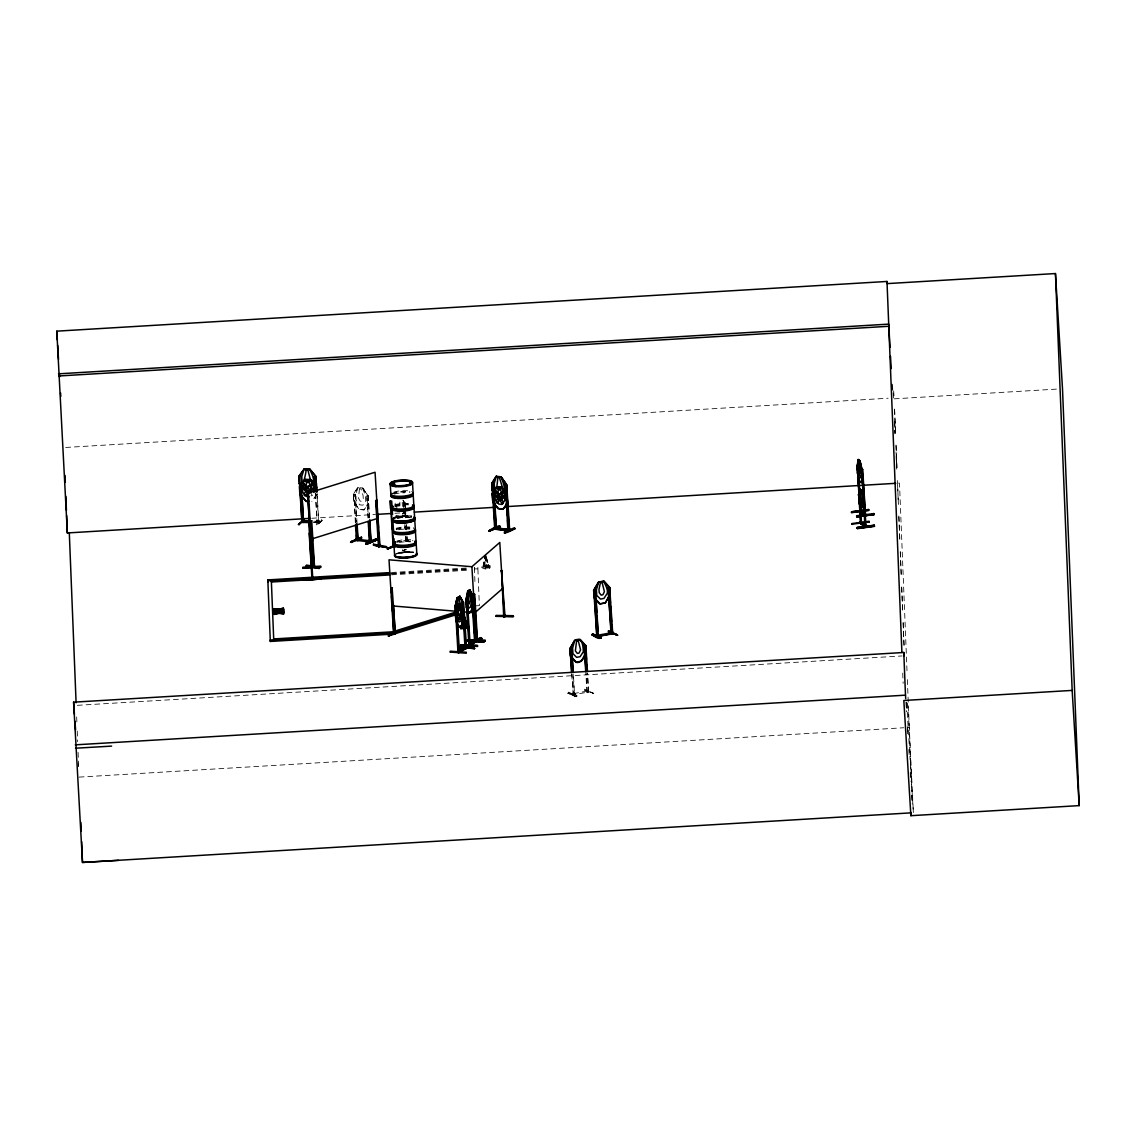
<?xml version="1.0" encoding="UTF-8"?>
<svg xmlns="http://www.w3.org/2000/svg" width="1136" height="1136" viewBox="0 0 1136 1136"><rect width="100%" height="100%" fill="white"/><g stroke="black" fill="none" stroke-linecap="round" stroke-linejoin="round"><path stroke-width="0.75" stroke-dasharray="5 3.75" d="M486.364 557.577L489.19 566.892L484.05 567.673L482.928 566.992L484.944 566.268L485.214 555.93M484.05 567.673L485.072 556.157M483.609 566.58L485.001 555.987M483.098 567.389L484.916 556.115M482.928 566.992L484.618 557.606M359.459 488.835L358.465 498.093L360.197 501.118L361.802 501.303L363.264 498.661L363.066 495.438L361.049 489.02L359.558 488.778M357.812 487.699L355.852 494.6L356.179 500.081L359.672 504.81L362.881 505.179L365.778 501.203L365.451 495.722L362.625 488.267L357.812 487.699L353.452 494.33M576.903 695.644L568.653 692.25L576.903 695.644L576.08 696.766L567.929 693.23L576.733 696.524M576.08 696.766L568 693.13M353.395 494.188L353.892 501.501L359.132 509.24L364.045 509.766L368.575 503.22L364.031 510.007L359.061 509.425L353.736 501.558L353.282 494.245L357.84 487.458L362.796 488.04L368.135 495.907M405.183 509.78L400.823 516.397L395.896 515.886M405.353 509.865L400.909 516.596L396.01 515.843M317.1 494.316L311.832 501.53M572.828 693.059L572.743 694.792L588.902 691.994M572.743 694.792L574.347 694.494L573.098 674.017M574.404 692.79C570.13 693.741 576.918 691.767 574.546 694.692L573.368 674.131M588.803 690.319L587.411 690.574C586.219 695.544 588.278 686.414 588.902 691.966M586.858 692.179L585.878 673.378M588.618 690.347L588.249 691.895L586.9 692.136M316.845 494.302L311.733 501.331M318.918 520.828C313.664 521.41 321.19 519.649 318.719 522.461M316.319 523.909L321.46 519.351L322.439 520.331L317.327 524.889L316.447 523.994M316.376 524.875L322.425 520.288M322.34 520.203L317.327 524.889M362.796 488.04L368.021 495.949L369.299 518.144M362.739 488.21L367.865 496.006L368.419 503.134M353.282 494.245L355.284 494.288L357.059 523.298M355.284 494.288L356.605 521.751M369.654 517.988L368.305 495.807L366.985 495.651L368.334 517.831M405.24 511.129L405.069 502.439L405.382 507.565M402.968 550.648L405.765 549.299M402.854 550.506L402.712 549.781L402.769 550.733L405.879 549.426M406.489 549.583L402.769 550.733M393.709 517.76L400.511 516.042L411.346 516.113A11.175 2.783 -3.5 0 0 393.794 517.76M393.738 518.272L395.555 517.576M489.843 565.842C470.361 564.336 491.547 573.978 490.127 565.756M315.524 493.464L317.242 522.688L317.171 520.984M588.618 692.051L587.582 673.222M395.555 517.618C397.075 515.559 416.245 516.738 409.045 516.369M568.724 692.151L567.929 693.272M584.685 690.163L593.716 693.5L584.685 690.163L584.671 689.197L593.631 693.386M587.071 691.1L574.717 693.386M592.779 692.69L592.836 693.656M366.601 495.779L367.979 517.988M571.664 674.287L573.439 694.891L573.013 693.244M587.511 692.25L586.162 673.492M573.268 694.891L571.948 674.401M400.539 516.596L403.436 516.326M405.637 552.451L395.924 553.999A11.175 2.783 -3.5 0 1 413.532 552.38L402.726 552.295M484.944 566.268L489.19 566.892M65.689 447.456L888.125 398.225M894.174 398.835L1057.247 389.066M311.747 518.272L375.462 514.452M394.916 513.287L405.538 512.663M391.395 572.516L467.294 567.972M474.919 581.476L474.365 567.546L477.83 567.347L477.915 568.781L474.45 568.994M391.423 573.382L469.097 568.724M489.914 567.886L482.303 568.355M391.48 573.95L469.154 569.306M391.522 574.816L469.182 570.173M475.899 605.843L479.364 605.63L477.83 567.347M77.333 705.328L902.041 655.955M588.618 691.852L587.312 673.108M79.08 777.109L903.773 727.75M907.323 727.537L909.269 727.423L913.372 812.723L910.248 761.745M318.35 521.012L318.847 522.674L317.072 493.493M313.721 521.225L317.043 521.282L313.55 521.381M313.792 522.418L318.691 522.475M313.621 522.574L318.662 522.659L316.788 491.945M403.252 502.41L405.069 502.439M403.294 501.856L404.061 507.409M310.966 495.836L312.414 495.637L310.582 492.683M321.715 520.189L321.545 519.436M574.688 692.903L574.134 694.508M568.582 693.031L576.96 696.595M404.629 502.637L402.882 500.067L404.899 502.552L405.169 506.94M396.975 507.749L395.243 504.739L395.044 501.53M485.867 555.973L489.034 566.495M485.782 556.1L488.508 567.304M486.109 557.634L488.082 566.211M485.569 556.143L487.174 567.617M485.484 555.916L486.577 566.14M907.465 702.985L909.269 727.423M78.043 763.151L78.299 766.644M893.677 390.841L894.117 397.87M893.152 392.9L893.436 397.912M894.643 421.2L895.395 433.512M906.698 703.752L910.149 759.984M905.932 702.176L906.457 710.951M907.423 726.756L907.863 733.771M908.828 749.575L909.254 756.59M910.22 772.395L910.76 781.17M911.612 795.2L912.151 803.99M474.365 567.546L474.479 569.846M405.481 509.269L406.006 517.803M406.418 524.633L406.745 529.759M407.157 536.575L407.469 541.702M405.339 512.833L405.651 517.959M406.077 524.775L406.39 529.901M406.802 536.732L407.114 541.844M404.16 509.113L404.686 517.647M405.211 526.181L405.41 529.603M405.836 536.419L406.248 543.249M403.706 507.565L403.181 502.439M403.805 509.269L404.331 517.803M404.743 524.619L405.069 529.745M405.481 536.575L405.793 541.687M402.215 502.353L402.456 506.471M399.829 502.084L400.028 505.293M355.738 523.156L353.963 494.132L355.383 523.298M315.339 493.62L317.114 522.645M894.6 430.317L894.799 433.838M896.063 456.757L896.744 469.111M894.6 422.28L895.111 432.731M896.02 451.872L896.858 469.282M906.997 670.765L899.485 483.098L897.525 483.212L898.377 504.455M907.352 679.612L911.569 784.891M911.64 786.637L912.336 804.047M894.586 409.074L895.537 432.958M896.02 445.042L896.943 468.103M897.44 480.514L898.363 503.575M898.86 515.985L899.783 539.032M900.28 551.457L901.203 574.504M901.7 586.914L902.623 609.975M903.134 622.386L904.057 645.447M906.329 702.19L906.684 711.051M907.394 728.787L907.607 734.112M894.586 409.812L895.551 433.711M896.034 445.653L896.915 467.847M898.874 516.852L899.797 539.87M900.294 552.252L901.217 575.27M901.714 587.667L902.637 610.685M903.134 623.082L904.057 646.1M906.329 702.744L906.684 711.605M902.722 673.08L903.134 683.361M76.666 716.93L76.879 722.24M77.234 731.087L77.66 741.709M78.086 752.33L78.654 766.488M485.313 556.171L485.541 567.759M394.959 506.855A11.133 2.769 -3.5 0 1 405.651 505.492M394.788 506.088A11.303 2.812 -3.5 0 1 410.735 505.137M393.823 518.186A11.175 2.783 -3.5 0 1 411.346 516.553M393.837 517.491A11.104 2.755 -3.5 0 1 411.26 515.872M393.837 518.3A11.175 2.783 -3.5 0 1 411.346 516.667M392.232 494.061A11.303 2.812 -3.5 0 1 409.968 492.428M394.831 504.725A11.133 2.769 -3.5 0 1 410.536 503.788M394.178 494.146A11.133 2.769 -3.5 0 1 404.87 492.783M394.746 505.435A11.303 2.812 -3.5 0 1 410.707 504.483M392.19 493.407A11.303 2.812 -3.5 0 1 409.926 491.774M394.05 492.016A11.133 2.769 -3.5 0 1 411.544 491.533M399.446 542.511A11.147 2.769 -3.5 0 1 410.579 541.844M397.004 542.341A11.303 2.812 -3.5 0 1 410.607 541.077M397.841 553.757A11.104 2.755 -3.5 0 1 413.518 552.82M396.052 553.729A11.104 2.755 -3.5 0 1 413.476 552.11A11.104 2.755 -3.5 0 0 396.052 553.686M411.374 517.76A11.104 2.755 -3.5 0 0 395.697 518.698A11.104 2.755 -3.5 0 1 409.059 517.42M393.865 518.712A11.175 2.783 -3.5 0 1 411.374 517.093M396.223 529.617A11.303 2.812 -3.5 0 1 409.826 528.354M397.046 540.963A11.133 2.769 -3.5 0 1 412.751 540.026M398.679 529.802A11.133 2.769 -3.5 0 1 409.784 529.135M395.186 542.369A11.303 2.812 -3.5 0 1 412.922 540.722M396.18 528.964A11.303 2.812 -3.5 0 1 413.958 528.481M396.251 528.254A11.147 2.769 -3.5 0 1 413.774 527.771"/><path stroke-width="1.5" d="M858.759 461.102L858.802 470.134L860.066 473.826L858.944 461.074M860.321 490.596L860.364 499.613L861.628 503.305L860.506 490.567M469.111 591.274L468.075 598.516L469.154 604.054L470.375 600.248L469.296 591.288M467.862 640.974L468.089 639.809L485.171 640.108L485.242 641.059L467.862 641.016L485.242 641.059M485.186 640.945L468.06 640.704M857.765 466.257L858.347 459.711M859.327 495.736L859.895 489.19M851.56 511.811L860.151 510.632L851.56 511.811L851.645 512.719L860.151 511.328M851.83 524.221L869.168 522.006M868.699 510.277L863.346 510.93M863.545 510.973L868.756 510.476L868.699 509.51L863.559 510.178M459.086 597.848L458.22 598.331L457.723 605.062L458.972 610.614L460.506 606.823L459.256 597.863M459.54 605.161L458.674 605.644L458.163 612.375L459.427 617.927L460.96 614.136L459.356 605.147M472.974 602.747L471.241 611.395L469.111 613.099L466.356 607.291L465.902 599.978L467.776 591.174L467.379 604.735L469.026 608.101L470.418 607.107L471.568 601.768L469.921 589.854M460.534 646.029L477.489 646.242L460.534 646.072L460.833 644.85L477.489 645.504L477.546 646.455L460.79 645.759M460.818 644.865L477.447 645.546M465.661 623.011L464.084 616.152L467.563 627.129L462.423 627.896L463.147 619.674M458.873 626.731C454.017 618.637 454.159 606.965 457.226 597.721L460.094 596.23L457.283 597.877L456.445 605.786L459.498 652.305L459.384 650.516L458.504 650.559M456.885 613.099L457.737 605.19L460.336 603.741L463.36 609.464M450.254 652.021L450.282 651.184L466.271 652.234L466.328 653.2L450.225 652.078M462.423 627.896L461.472 627.626L462.778 619.56M458.532 617.87L457.978 621.392L458.731 620.81M461.472 627.626L461.869 624.09M469.537 643.942C469.026 649.593 469.779 639.426 474.55 640.903L470.148 644.439C467.578 642.578 472.519 646.001 468.969 646.029L466.087 599.993L467.776 591.174L469.949 589.641L467.592 591.174M858.106 471.738L860.591 477.83C863.289 473.414 858.39 447.84 857.595 465.959L859.37 494.969M857.126 465.59L858.305 459.498M858.489 495.097L859.682 489.005L861.571 490.326C867.322 504.597 860.889 527.189 858.617 494.955M859.867 488.977L858.433 494.984M861.358 482.772C862.82 466.143 863.303 487.756 859.668 481.252C865.178 487.202 861.258 462.991 859.824 461.031L858.163 459.725M864.098 506.159L862.92 512.251M576.563 641.116L575.37 650.9L577.315 653.399L579.048 653.086L580.567 649.934L578.295 640.803L576.648 641.158M600.39 582.839L598.999 589.399L599.197 592.609L601.143 595.122L602.875 594.795L604.395 591.657L602.123 582.512L600.475 582.882M305.967 566.225L306.606 565.061L319.429 567.418L319.486 568.369L306.024 566.097M318.79 568.596L319.429 567.418M306.124 470.19C305.385 477.702 302.006 484.703 302.772 492.3L306.805 496.716L309.29 496.759M459.555 652.22L457.993 652.618L455.323 606.525L457.467 597.891C463.616 593.077 462.125 610.486 460.478 613.681L458.745 614.647L456.771 611.267M463.36 612.318L463.9 616.663L461.699 625.439L459.015 626.958L455.834 621.009L456.047 610.87M458.774 619.432L461.202 617.97L462.991 610.77M463.176 610.785L461.259 618.14L458.575 619.645L455.479 613.823L457.68 605.034L460.364 603.528L463.445 609.35M463.261 610.827L461.202 617.97M463.715 616.649L461.699 625.439M574.745 640.505L572.601 648.159L572.927 653.64L576.634 657.346L580.098 656.707L583.336 651.709C583.166 646.739 582.314 635.72 574.745 640.505L569.789 648.613L570.244 655.926L576.066 662.288C584.202 665.071 591.7 640.463 581.362 661.251L576.151 662.089L571.536 657.077M496.318 476.453L494.245 483.411L494.572 488.892L498.065 493.606L501.274 493.975L504.185 489.999C505.449 482.615 494.827 467.563 506.542 484.703L506.869 492.058L502.424 498.803L497.469 498.221L492.115 490.354L491.789 482.999M507.068 495.182L507.508 502.495L502.95 509.283L497.994 508.701L492.655 500.834L492.2 493.521L496.645 486.79L501.729 487.316L507.068 495.182L501.544 487.543C493.819 483.425 494.998 494.827 495.211 499.315L498.704 504.043L501.913 504.412L504.824 500.436L504.483 494.955L501.473 484.248L499.457 477.816L497.852 477.631L496.872 486.904L498.605 489.914L500.209 490.099L501.672 487.458L506.954 495.225M494.714 529.206L491.945 483.084L493.663 483.098M471.681 595.378L474.621 642.11C476.296 642.479 476.268 638.517 474.479 640.321M592.523 634.598L600.674 638.105L599.978 638.347C596.585 639.256 590.337 632.766 592.651 634.825L591.757 634.981L600.788 638.318L600.731 637.353L592.552 633.874M600.632 637.466L592.481 633.959M361.433 537.91C359.885 540.85 349.661 540.409 351.351 542.397L350.541 542.298L361.489 537.2L361.546 538.152L351.351 542.397M387.305 548.901L393.936 546.615M387.972 548.858L393.823 546.359M489.63 530.952L499.797 526.706L488.934 531.108L499.911 526.962C500.933 522.049 474.663 538.989 499.854 525.996M499.102 526.863L499.911 526.962M389.052 635.833L388.327 635.933L395.413 633.845L394.774 632.34M397.699 630.721L397.742 631.36M316.518 483.837L311.193 491.093L305.414 490.993L299.308 483.538L298.811 476.282L304.121 469.012L301.793 476.396L302.133 481.877L306.166 486.279L309.901 486.35L313.337 482.062C315.268 474.862 302.062 459.981 315.822 476.637L316.788 491.945M503.603 615.3L504.938 614.846L505.037 616.607L503.802 617.018L503.717 615.229M303.44 519.961C306.55 520.118 297.263 523.767 299.279 524.576L298.328 524.562L304.334 519.053L299.279 524.576M495.324 527.317L494.543 527.502L495.821 527.644C495.637 532.287 498.235 525.982 494.913 527.331M507.948 530.711C505.449 528.283 511.555 528.169 509.482 530.626M509.567 529.021L507.65 529.035M509.695 530.668L506.699 484.603L501.019 477.063M358.152 538.705C353.878 537.342 358.394 543.661 358.081 538.649M356.42 538.72L358.252 540.395L357.158 525.017M371.018 541.844L371.003 540.182M394.874 547.012C392.005 548.063 392.9 543.42 394.561 545.493M391.835 484.305L394.774 484.305L391.991 483.837M393.34 484.674L394.206 484.078L391.437 484.319L393.766 483.609M394.646 484.135L393.056 484.632M410.621 482.843L411.502 483.439L410.011 483.056M409.713 483.354L410.891 483.112M411.189 483.141L410.11 483.24M411.601 483.368L410.664 483.482M609.862 594.653L605.275 603.003L599.822 603.969L594.071 597.65L593.617 590.337L598.473 582.044L603.94 581.092L609.677 587.411L612.73 633.718L612.631 632.014L610.756 632.184M571.55 672.569L570.087 648.684L574.646 640.335L580.113 639.369L585.849 645.688L587.482 671.518M605.275 603.003L610.046 594.682M306.067 470.233L307.941 470.261L310.426 479.747C324.285 501.118 310.653 471.199 308.694 482.559L306.819 482.516L304.746 479.747M470.19 645.702L467.336 599.609L466.172 599.993M475.246 640.392L474.564 640.321M469.736 589.854L473.016 595.591L475.984 641.684L469.566 646.1L466.754 599.581M491.845 483.127L496.233 476.254L492.342 482.942M496.844 486.932L492.371 493.606L496.645 486.79M864.865 513.941C863.53 511.768 867.719 516.213 864.993 515.091M859.498 491.249L858.205 477.234L860.392 523.455C863.459 525.059 859.682 519.862 860.832 522.12M865.916 525.514L860.861 522.603L864.794 525.698L866.03 525.514L865.362 525.144M864.922 526.934L862.707 480.784L865.433 527.345L864.823 525.258M866.001 525.471C867.648 530.299 859.696 524.079 861.145 521.665M304.221 469.211L299.279 476.14M304.704 479.506L310.44 479.648L304.704 479.506L299.393 486.762L299.833 494.075L306.067 501.288L308.935 501.288M304.803 479.69L299.634 486.776M596.741 636.487L598.104 636.217M598.345 636.188L595.633 590.251L593.929 590.393M599.879 635.904L612.29 633.604L612.545 632.07L611.239 632.298L610.856 633.86M462.167 601.91L465.093 648.699C467.89 648.599 463.729 646.455 465.874 646.526M311.449 565.984L312.244 565.969L311.463 566.211M309.177 533.238L312.017 579.545L311.832 577.642M311.718 577.67L312.712 577.613L312.627 579.275M459.313 650.616L457.95 650.871L458.135 652.561M459.413 652.291L458.859 652.206M299.251 483.595L305.541 490.752L311.094 490.894L316.262 483.808M315.822 476.637L316.958 491.789M316.064 476.524L309.915 469.111L304.065 469.069M299.89 494.018L306.124 501.232M303.539 520.728L301.636 520.7L301.764 522.404M303.397 522.418L303.724 520.572L301.977 520.728M466.413 607.178L468.941 613.085C474.763 609.989 472.235 600.39 472.207 594.611L474.678 594.369L477.503 640.463M504.37 616.507L503.731 616.919L501.501 570.471L505.037 616.536M502.084 570.485L501.033 570.883M496.12 616.365L513.216 616.663L513.145 615.698L496.063 615.4L496.404 616.11M393.482 604.849L395.115 634.016L393.624 633.945L389.009 559.807L471.894 566.722L499.783 542.468L504.398 617.018L504.569 615.243M476.055 611.708L502.595 588.547M313.99 565.075L314.544 566.907L311.733 520.757L310.156 521.026L311.733 520.757M379.949 544.755C378.444 550.278 380.248 540.537 378.345 546.728L380.205 546.402M469.764 589.641L472.462 595.548L471.681 595.96M467.336 599.609L465.902 599.978M473.016 595.591L471.866 595.974M467.294 641.286L483.95 641.939L483.893 640.974L467.237 640.335L467.649 641.045M470.886 644.737L475.018 641.684M483.95 641.939L467.322 641.016L484.263 641.584M311.406 567.872L312.343 567.815L312.088 566.154M312.826 579.445L307.629 493.549L312.357 567.645M409.755 483.226L410.508 483.311M592.41 634.74L600.788 638.318M484.887 556.044L485.711 555.916M466.882 627.541L464.269 616.266M475.089 640.747L476.595 640.818L476.864 638.716M474.223 594.781L477.092 640.903L477.546 638.787L476.666 638.815M455.323 606.525L456.587 606.155L455.039 606.51L457.226 597.721M463.076 602.165L462.352 602.577L463.63 602.208L466.527 648.344L458.717 652.689L458.021 638.546M458.248 646.782L458.688 647.449M460.478 651.297L465.646 648.287M458.248 647.69L474.28 648.486M391.338 592.779L390.727 587.809L392.431 587.766M393.624 633.945L393.738 632.056M393.482 632.837L389.037 635.109L389.194 635.99M388.327 635.933L394.107 632.965M388.981 635.862L393.411 633.547M393.368 632.255L394.05 633.732M472.207 594.611L474.678 594.369M395.413 633.86L392.133 587.923M474.862 640.676L475.473 638.83M477.475 639.213L474.848 639.057M472.349 641.982C485.072 634.271 483.638 638.759 472.406 642.933L472.349 641.982L472.619 642.834M472.462 642.067L481.139 637.679M472.505 642.706L481.167 638.318M473.272 643.004L481.92 638.517L472.406 642.933M493.209 483.198L496.29 529.333M314.7 566.821L312.982 567.12L312.94 565.373M314.374 565.217L313.195 565.558M378.544 546.629L379.623 546.288M864.681 515.559L860.548 511.598L851.389 512.393M865.405 513.813L860.392 510.873L861.216 510.731L858.887 502.297M864.425 515.261L863.928 506.684M865.561 515.474L862.693 469.409L861.528 468.785L863.303 496.446M860.548 522.063L861.5 521.935M465.533 646.611L466.484 646.583L465.902 648.656M505.378 484.447L507.891 530.739L508.033 528.808M492.115 490.354L497.639 497.994L502.339 498.605L506.713 491.973M492.2 493.521L492.811 500.791M492.655 500.834C495.665 509.198 504.185 513.486 507.508 502.495M502.424 498.803L497.525 498.051M494.756 527.544L495.111 528.993M505.208 532.883L504.356 531.932L514.608 527.729L514.58 528.652C506.429 534.105 496.105 534.843 515.389 528.709M504.412 532.898L514.778 528.552M390.159 500.834L390.5 508.19L392.516 510.675M351.194 541.503L361.489 537.2M369.214 540.665L357.826 539.344M369.512 521.552L370.918 542.057L369.484 541.943L369.186 540.182L371.174 540.225M376.385 539.756L376.172 538.904L365.934 543.136L366.814 544.187L376.996 539.912L366.005 544.101M376.243 538.989L366.048 543.235L366.19 544.002M366.09 543.874L376.272 539.628M376.982 539.856L366.814 544.187M393.88 545.649L387.958 548.148L388.114 549.029M387.305 548.944L393.184 546.402M393.283 545.166L393.184 547.012L390.33 500.919L391.693 501.075L392.531 514.736M392.261 483.709L391.324 484.518L392.204 484.845M458.774 652.632L455.877 606.567M378.473 546.686L375.661 500.607L376.783 500.252L380.049 546.473M375.661 500.607L377.223 500.337M373.474 544.187L386.325 546.544L386.354 547.509L373.531 545.152L373.574 544.243M373.531 545.152L387.049 547.254L386.354 547.509M314.132 565.032L314.232 566.722L312.968 567.049L308.452 493.024L375.065 472.249L377.365 509.794M314.544 566.836C312.357 568.54 314.715 564.947 312.741 565.472M311.264 539.117L377.89 518.328M455.905 612.077L392.616 631.815L273.677 638.943M395.101 632.283L456.715 613.057M456.814 614.491L395.186 633.718L387.461 633.576M460.293 626.476L460.676 628.577L468.586 627.881M859.909 511.64L860.463 512.08L860.236 506.486M864.794 526.919L865.746 526.877L865.646 525.201M301.92 522.219L310.469 522.361M571.337 647.747L571.735 651.823M610.87 632.141L610.685 633.888M596.869 636.43L593.716 590.365L598.658 582.257M409.954 483.226L410.792 483.297M598.274 634.726L596.755 634.953M378.899 545.081L379.183 546.757L376.101 500.678M313.408 565.515L313.295 567.233L310.611 521.112M303.156 520.742L303.639 522.404L302.077 496.645M278.76 609.18L283.446 608.172L283.688 613.838L279.016 613.383L274.259 614.406L274.017 608.711L278.76 609.18L278.817 610.131L283.503 609.137L283.517 610.004L278.845 609.535L274.088 610.557L274.074 609.677M274.145 611.523L278.902 610.501L283.574 610.955M274.131 611.594L278.874 612.063L283.56 611.054M274.074 610.202L277.823 609.407L277.88 610.373L275.381 610.898M279.839 610.273L279.783 609.308L283.446 608.172M281.061 610.004L283.517 609.492M274.188 613.085L277.937 612.29L278.008 613.255L274.259 614.406M283.688 613.838L279.953 613.156L279.896 612.19L283.574 611.409L283.56 610.614L281.075 610.387M279.953 613.156L283.631 612.375M603.869 581.291L598.573 582.214L596.428 589.882L596.755 595.363L600.461 599.07L603.94 598.431L607.164 593.432C609.379 587.042 596.343 572.814 609.521 587.511L608.115 587.071M593.617 590.337L595.633 590.251M608.03 587.781L609.421 587.468M605.19 602.833L599.978 603.798L595.363 598.786M608.456 630.92L617.544 635.166L608.513 631.886L608.456 630.92L616.692 634.428L616.663 635.379M608.513 631.886L617.544 635.209M610.898 632.809L598.544 635.109M608.612 631.616L617.544 635.166M570.087 648.684L571.806 648.542L573.268 672.427M584.202 646.057L585.92 645.915L583.876 645.674L585.764 671.66M569.789 648.613L571.806 648.542M356.519 538.521L356.988 540.211L358.266 540.367M356.619 540.196L356.463 535.099M504.214 614.874L504.171 616.592M504.427 615.286L503.702 615.329M476.325 639.17L476.396 640.903L471.894 566.722M856.885 465.504C855.692 470.176 863.431 495.481 857.325 472.817M861.912 469.523L862.693 469.409M858.66 477.603L857.609 477.319M866.03 527.203L863.161 481.139L862.11 480.855M861.571 490.326L863.474 499.002M863.53 510.234L868.671 509.567M873.797 513.6L856.643 515.744L856.7 516.695L874.095 514.679L873.754 513.5L873.882 514.395M865.277 515.162L864.326 515.275L862.238 469.054M873.84 514.239L856.984 516.923M856.7 516.695L874.081 514.58M857.14 527.502L874.237 525.23L874.564 526.366L857.453 528.638L857.112 527.459L874.266 525.329M874.308 525.968L857.24 528.354M857.183 528.425L874.351 526.11L874.223 525.215M509.084 530.839L509.411 528.978M394.433 547.169L393.993 538.62M607.916 587.653L611.338 633.973M465.732 648.699L463.005 602.037L459.881 596.428M76.098 702.772L69.296 532.784L67.336 532.898L56.8 331.158L886.989 281.458L887.131 283.617L1055.458 273.549L1062.501 388.753L1079.2 805.609L910.873 815.691L903.83 700.486L1072.157 690.404L1055.458 273.549M58.504 373.829L888.707 324.129L890.013 347.446M58.646 375.988L888.835 326.288M309.972 518.371L67.336 532.954L66.641 515.488M377.223 514.352L391.38 513.5M414.384 512.123L497.568 507.153M504.654 506.727L895.764 483.311M308.722 521.58L311.491 567.872M302.914 568L320.778 567.091L302.914 568.043L302.872 567.205L320.721 566.126L320.778 567.091M392.715 633.263L392.744 634.115L270.325 641.442L267.826 579.914L389.634 572.615M267.869 580.78L389.662 573.481M303.355 579.19L321.19 578.054L303.355 579.133L303.426 580.184L321.261 579.005L303.411 580.084M287.337 580.184L290.873 579.971M306.748 579.019L310.284 578.82M324.399 577.968L329.696 577.656M343.825 576.804L349.121 576.492M363.236 575.64L366.772 575.427M380.887 574.589L386.183 574.276M389.747 574.93L271.49 582.001L271.334 580.567L273.79 641.244L273.705 639.795M273.762 640.377L277.255 640.164M291.256 639.327L296.496 639.014M310.497 638.176L315.737 637.864M329.738 637.026L334.978 636.714M348.979 635.876L354.233 635.564M368.22 634.726L373.474 634.413M611.054 634.03L608.314 587.908M118.598 860.35L82.488 862.451L73.599 702.176L903.787 652.49L903.986 655.841M75.303 744.847L905.491 695.161L903.787 652.49M910.916 812.865L82.488 862.451L81.65 841.549M75.501 748.212L111.612 746.111M379.41 544.655L378.757 532.699M393.013 483.581L393.865 483.581M392.715 484.163L394.121 484.376M304.164 469.253L309.83 469.31M314.374 476.055L315.24 491.916M314.175 476.609L316.021 476.424M305.996 501.473L308.935 501.473M303.44 520.004L304.391 520.018M310.398 521.168L303.568 521.211L310.213 521.325M310.298 522.517L301.92 522.375L299.052 476.296L300.827 476.169L303.468 522.404M513.486 616.365L496.148 616.166L513.5 616.408M394.859 632.369L393.51 632.269L394.646 632.34L394.703 634.044M392.758 484.121L391.849 483.993M392.005 484.433L392.786 484.717M496.205 476.509L501.132 477.006L506.429 484.745L509.169 530.824L508.857 529.149M302.048 522.432L299.705 482.97M460.151 603.727L462.409 615.669L460.932 620.994L459.2 621.96L457.226 618.58M463.19 609.45L463.176 602.037L459.91 596.215M455.749 613.71L458.745 619.645M461.472 625.269L459.015 626.958M458.191 646.739L474.209 647.79M474.678 648.471L458.291 647.421L474.678 648.514M481.025 637.594L481.948 638.617M393.553 633.888L395.143 633.817M391.835 605.886L455.323 611.182M464.141 611.921L474.72 612.801M279.783 609.308L283.503 609.663M277.823 609.407L274.017 608.711M274.088 610.018L277.88 610.373M279.896 612.19L283.617 612.545M277.937 612.29L274.145 611.935L274.131 611.168M274.202 612.9L278.008 613.255M275.778 612.716L278.931 613.014M598.147 634.499L598.374 636.401M496.12 476.311L501.203 476.836M504.81 483.993L506.358 484.745M496.574 527.999L507.977 529.305L496.219 528.141M495.168 529.021L506.415 530.327M494.913 529.206L509.169 530.824M489.659 530.242L489.758 531.194M376.13 538.904L377.01 539.955M361.333 538.01L361.546 538.152M394.519 547.154L393.297 547.041M392.999 545.365L394.149 545.507L394.306 547.169M371.074 541.829L369.768 519.706M369.484 541.943L368.192 521.396M373.701 544.982L386.467 547.325M319.386 568.156L306.535 565.898L319.486 568.369M468.515 626.135L468.586 628.023M496.389 529.135L494.927 503.575M356.519 540.409L370.762 542.028L370.464 540.353M466.456 626.447L467.563 627.129M475.842 641.67L475.842 640.051M609.677 587.411L610.401 602.875M858.12 459.526L860.009 461.017M857.297 465.291L859.327 501.43M861.386 468.501L862.096 469.495L859.838 460.875M859.682 489.005C864.283 492.726 862.849 501.714 862.139 507.323L859.654 501.217M860.989 510.802L864.922 513.898M865.376 527.303L860.378 523.355L860.293 521.779M579.942 639.54L585.679 645.788M390.5 508.19L392.389 510.774M310.582 492.683L308.907 490.042C314.743 483.751 309.39 481.962 307.913 488.934C305.74 482.033 300.074 483.311 306.947 490.042C300.799 496.688 306.45 498.363 307.97 491.079L309.347 493.351M461.046 619.503L461.798 619.063L460.563 615.854M310.412 479.79L313.635 487.017L313.976 492.499M464.241 616.195L467.407 626.731M463.942 616.379L465.547 627.853M74.436 714.26L73.599 702.176M74.962 721.246L75.601 729.979M321.261 579.062L321.19 578.011M1072.157 690.404L1079.2 805.609M905.491 695.161L905.704 698.668M869.225 522.205L869.139 521.239L852.028 523.54L852.114 524.449M865.135 525.585L865.149 527.274M859.128 481.238L859.654 489.772M860.435 506.613L861.528 523.724M858.205 477.234L860.932 523.795L860.634 522.049M859.64 506.557L859.924 511.725M610.614 606.283L611.551 621.648M611.764 625.07L612.545 633.746L597.28 636.614L596.514 634.783L596.854 636.629L594.213 590.521M595.562 593.546L595.278 590.024M595.875 598.672L596.712 612.318M596.925 615.74L597.863 631.091M585.594 645.745L586.474 659.448M586.787 664.574L587.198 671.404M584.486 646.185L586.048 671.788M571.948 655.245L572.885 670.609M570.371 648.798L571.834 672.697M506.528 503.22L507.267 515.162M507.579 520.288L508.204 530.526M492.768 489.772L492.967 493.18M493.18 496.588L493.592 503.418M493.919 508.545L494.742 522.191M477.447 638.73L477.631 640.505M474.337 601.398L474.649 606.525M475.373 618.481L475.799 625.311M472.533 595.434L475.203 642.124L472.931 606.567M474.181 647.79L474.252 648.755M468.288 628.123L460.676 628.577M463.701 612.418L465.788 646.54M456.033 606.127L457.808 635.138M412.51 482.615A11.175 2.783 -3.5 0 1 395.882 486.023A11.175 2.783 -3.5 0 1 395.683 481.21A11.175 2.783 -3.5 0 1 412.51 482.615L413.106 492.825M413.22 494.955L413.859 505.548M413.987 507.678L414.64 517.874M414.697 518.868L415.322 529.064A11.133 2.769 -3.5 0 1 402.854 532.571A11.133 2.769 -3.5 0 1 393.439 529.66M415.435 531.208L416.074 541.787M416.216 543.917L416.855 554.127M392.942 521.566L393.567 531.804A11.147 2.769 -3.5 0 0 404.43 534.644A11.147 2.769 -3.5 0 0 415.052 530.512M390.23 483.95L390.869 494.16M393.979 545.252L394.604 555.447M390.827 502.481L391.352 511.015M391.664 516.142L392.502 529.788M392.815 534.914L393.539 546.856M391.551 596.201L392.488 611.566M392.8 616.692L393.638 630.352M392.744 634.115L392.616 631.815L392.658 632.681L270.24 640.008L270.325 641.442M377.677 514.92L378.444 527.573M368.959 528.084L369.796 541.73M356.704 523.455L357.741 540.523M355.838 524.86L356.15 529.972M355.483 525.002L356.477 540.424M311.804 529.22L312.528 541.176M312.954 548.006L313.678 559.963M278.845 609.535L278.902 610.501M278.874 612.063L279.016 613.383M267.826 579.914L267.954 582.214M56.8 331.158L57.34 339.976M57.666 345.259L58.532 359.374M59.384 373.488L59.612 377.01M60.577 392.886L60.79 396.407M890.496 356.264L891.178 368.604M892.058 384.479L892.356 389.762M910.731 812.141L910.873 815.691M886.989 281.458L901.899 652.419M310.455 539.628L310.923 551.471M283.617 612.02L283.631 612.886L278.959 612.418L274.202 613.44L274.188 612.56M80.883 822.393L81.238 831.098M65.036 475.43L65.32 482.388M65.874 496.333L66.428 510.263M463.758 619.702L463.914 627.981M412.453 506.386A11.133 2.769 -3.5 0 1 404.444 511.001A11.133 2.769 -3.5 0 1 392.133 508.261M412.553 505.619A11.303 2.812 -3.5 0 1 402.953 510.405A11.303 2.812 -3.5 0 1 393.013 506.784M412.524 504.952A11.303 2.812 -3.5 0 1 402.911 509.752A11.303 2.812 -3.5 0 1 392.971 506.131M413.092 492.825A11.133 2.769 -3.5 0 1 400.639 496.318A11.133 2.769 -3.5 0 1 391.224 493.422M413.476 504.853A11.147 2.769 -3.5 0 1 402.868 508.985A11.147 2.769 -3.5 0 1 391.977 506.131M412.837 494.259A11.147 2.769 -3.5 0 1 402.215 498.392A11.147 2.769 -3.5 0 1 391.324 495.552M412.936 493.507A11.303 2.812 -3.5 0 1 402.172 497.696A11.303 2.812 -3.5 0 1 391.139 494.813M412.893 492.854A11.303 2.812 -3.5 0 1 402.13 497.043A11.303 2.812 -3.5 0 1 391.096 494.16M414.2 516.908A11.133 2.769 -3.5 0 1 405.055 520.927A11.133 2.769 -3.5 0 1 392.389 518.939M414.285 517.633A11.175 2.783 -3.5 0 1 405.098 521.665A11.175 2.783 -3.5 0 1 392.389 519.663A11.175 2.783 -3.5 0 0 405.112 521.765A11.175 2.783 -3.5 0 0 414.285 517.746M414.257 517.207A11.175 2.783 -3.5 0 1 405.083 521.239A11.175 2.783 -3.5 0 1 392.36 519.237M414.668 542.625A11.133 2.769 -3.5 0 1 406.66 547.24A11.133 2.769 -3.5 0 1 394.348 544.513M414.768 541.858A11.303 2.812 -3.5 0 1 405.169 546.657A11.303 2.812 -3.5 0 1 395.229 543.022M414.739 541.205A11.303 2.812 -3.5 0 1 405.126 546.004A11.303 2.812 -3.5 0 1 395.186 542.369M415.691 541.091A11.147 2.769 -3.5 0 1 403.635 545.28A11.147 2.769 -3.5 0 1 395.285 541.645M415.151 529.745A11.303 2.812 -3.5 0 1 404.388 533.934A11.303 2.812 -3.5 0 1 393.354 531.052M415.109 529.092A11.303 2.812 -3.5 0 1 404.359 533.281A11.303 2.812 -3.5 0 1 393.312 530.398M414.313 518.144A11.175 2.783 -3.5 0 1 405.14 522.177A11.175 2.783 -3.5 0 1 392.417 520.174M416.5 553.871A11.175 2.783 -3.5 0 1 407.327 557.904A11.175 2.783 -3.5 0 1 394.604 555.902M416.387 553.133A11.104 2.755 -3.5 0 1 407.27 557.137A11.104 2.755 -3.5 0 1 394.632 555.149M495.765 491.59L498.69 497.412C493.549 503.22 498.235 505.875 499.57 498.534C501.53 506.017 506.5 505.023 500.38 497.568C505.051 492.186 501.104 489.261 499.499 496.389L497.185 491.916L495.765 491.59M498.491 488.068L497.497 497.327L499.244 500.351L500.848 500.536L502.297 497.88L502.112 494.671L500.096 488.253L498.491 488.068M306.706 480.67L305.47 490.085L307.458 492.953L309.333 492.981L311.065 490.184L310.866 486.975L308.58 480.698L306.706 480.67M859.725 509.979L859.853 509.993M458.035 650.871L465.575 647.534L458.035 650.928M395.853 485.597A11.175 2.783 -3.5 0 0 412.482 482.204A11.175 2.783 -3.5 0 0 395.655 480.798A11.175 2.783 -3.5 0 0 395.853 485.597M395.939 486.648A11.133 2.769 -3.5 0 0 412.496 483.254A11.133 2.769 -3.5 0 0 395.74 481.849A11.133 2.769 -3.5 0 0 395.939 486.648M405.836 557.563A11.175 2.783 -3.5 0 0 416.472 553.431A11.175 2.783 -3.5 0 1 405.836 557.591A11.175 2.783 -3.5 0 1 394.93 554.737A11.175 2.783 -3.5 0 0 405.836 557.563M405.169 522.816A11.133 2.769 -3.5 0 0 414.313 518.797A11.104 2.755 -3.5 0 1 405.169 522.787A11.133 2.769 -3.5 0 1 392.502 520.828A11.104 2.755 -3.5 0 0 405.169 522.787"/></g></svg>
